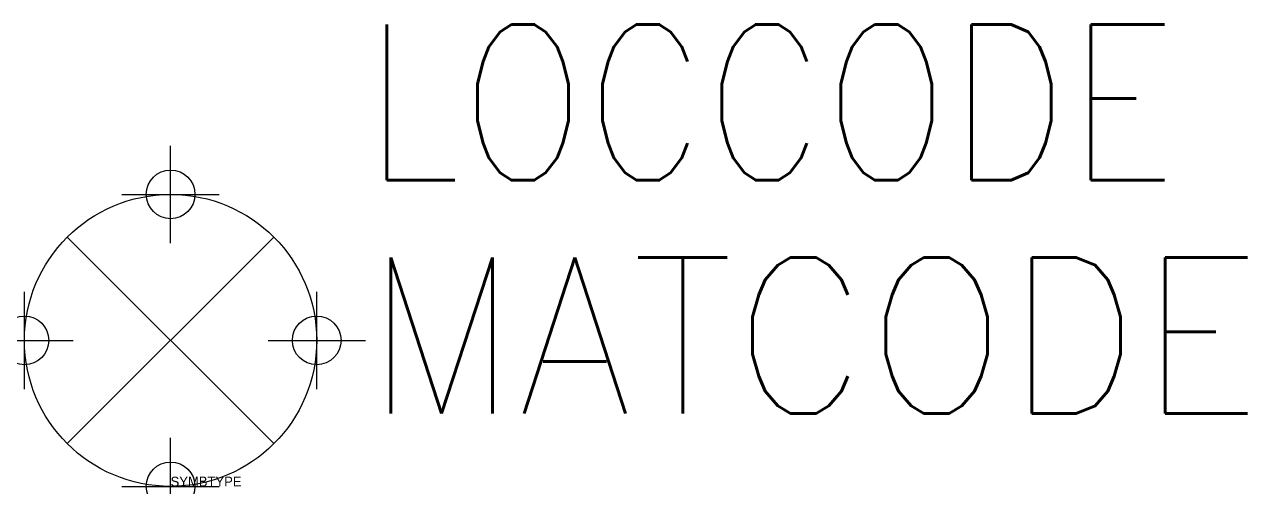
# Model space of a CAD drawing. Extents: x 47 to 72.1, y 234 to 243.5.
import ezdxf

# ---------------------------------------------------------------- set-up
doc = ezdxf.new("R2010")
doc.units = 0
doc.header["$MEASUREMENT"] = 0
doc.header["$PDMODE"] = 34
doc.linetypes.add('DASHED', pattern=[19.05, 12.7, -6.35])
doc.layers.get('0').update_dxf_attribs({"linetype": 'CONTINUOUS'})
for name, color, linetype in [('1', 8, 'CONTINUOUS'), ('11', 30, 'DASHED'), ('12', 30, 'DASHED'), ('3', 30, 'CONTINUOUS'), ('C', 7, 'CONTINUOUS')]:
    doc.layers.add(name, color=color, linetype=linetype)
doc.styles.add('DINY', font='SIMPLEX', dxfattribs={"width": 0.95})
doc.styles.add('ROMANS', font='ROMANS.SHX')

msp = doc.modelspace()

# ---------------------------------------------------------------- linework, layer by layer
at = {"layer": '1'}
for p, q in [((47.879, 239.121), (52.121, 234.879)), ((47.879, 234.879), (52.121, 239.121))]:
    msp.add_line(p, q, dxfattribs=at)
at = {"layer": '3'}
msp.add_circle((50, 237), 3, dxfattribs=at)
at = {"layer": 'C', "color": 1}
msp.add_point((50, 240), dxfattribs=at)
at = {"layer": 'C', "color": 3}
msp.add_point((47, 237), dxfattribs=at)
at = {"layer": 'C', "color": 4}
msp.add_point((53, 237), dxfattribs=at)
at = {"layer": 'C', "color": 2}
msp.add_point((50, 234), dxfattribs=at)

# ---------------------------------------------------------------- texts
at = {"flags": 1}
msp.add_attdef('SYMBTYPE', (50, 234), 'HL', height=0.2, dxfattribs=at)
at = {"layer": '11', "style": 'ROMANS', "width": 0.85}
msp.add_attdef('LOCCODE', (53.97, 240.292), '', height=3.2, dxfattribs=at)
at = {"layer": '12', "style": 'DINY', "width": 0.95}
msp.add_attdef('MATCODE', (54, 235.5), '', height=3.2, dxfattribs=at)

doc.saveas('drawing.dxf')
